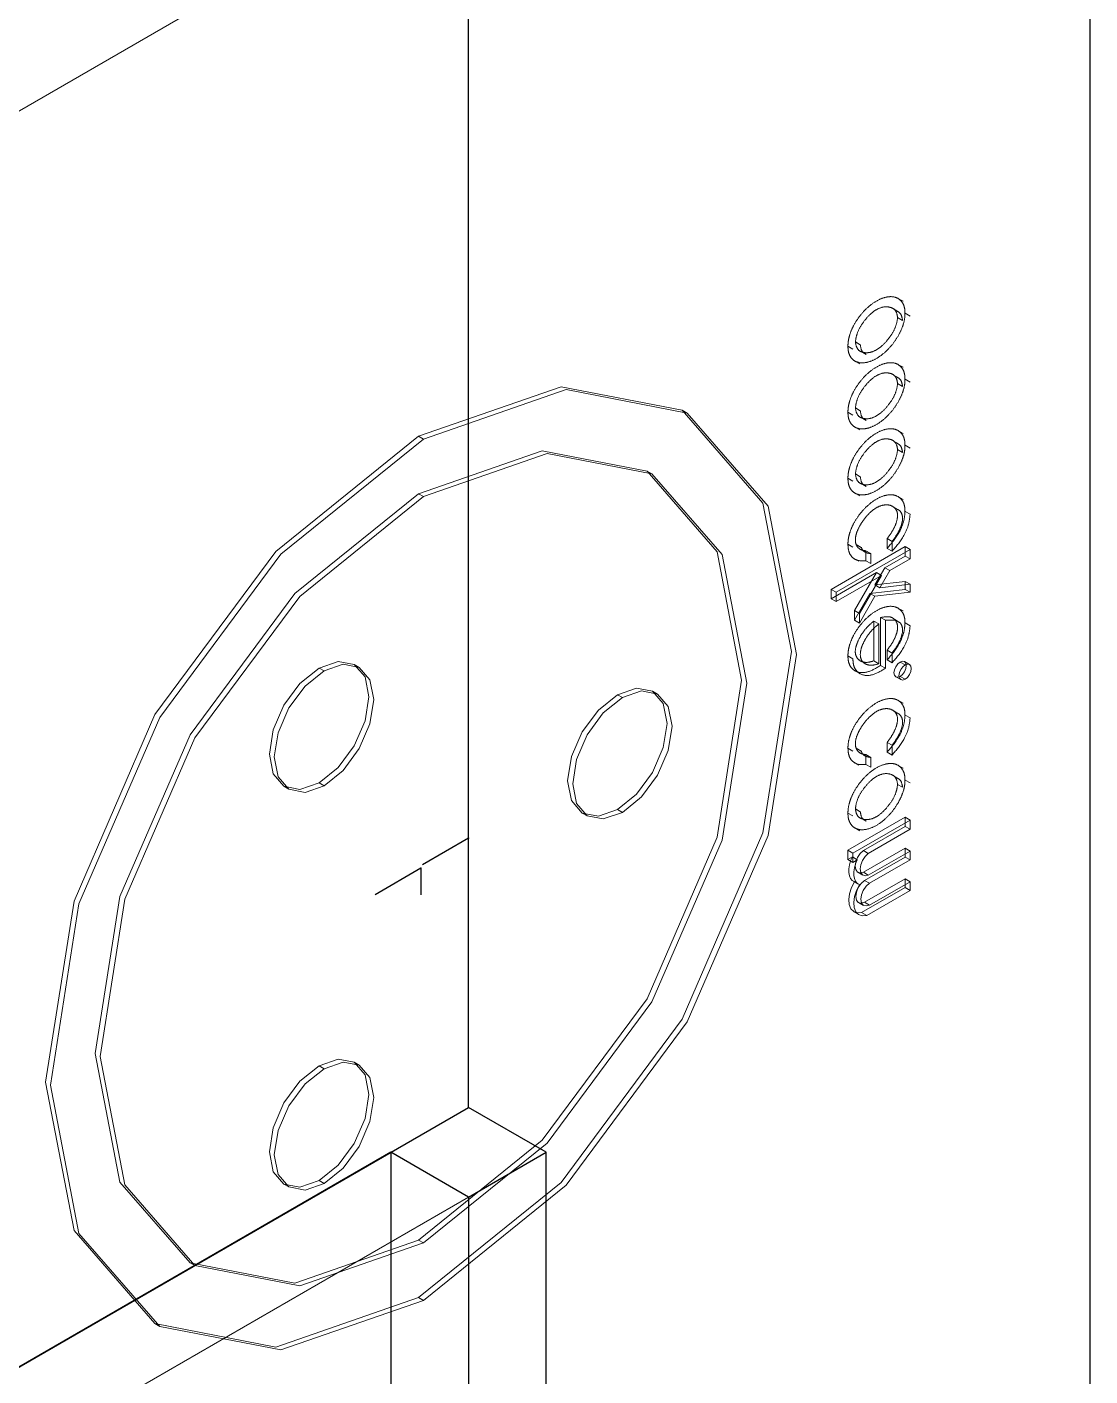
# Model space of a CAD drawing. Header units: millimetres. Extents: x 0 to 841, y 0 to 2287.
# Drawn here: x 621.344 to 622.311, y 240.824 to 242.052 of the extents above; entities that cross this region are included whole.
import ezdxf

# ---------------------------------------------------------------- set-up
doc = ezdxf.new("R2010")
doc.units = ezdxf.units.MM
doc.header["$PDSIZE"] = -1
doc.linetypes.add('HIDDEN', pattern=[1.905, 1.27, -0.635])

msp = doc.modelspace()

# ---------------------------------------------------------------- linework, layer by layer
at = {"color": 7, "linetype": 'Continuous', "lineweight": 25}
for p, q in [((621.7455, 241.0681), (621.7455, 242.8645)), ((622.3112, 240.7416), (622.3112, 242.5379)), ((620.6141, 240.415), (621.7455, 241.0681)), ((621.8162, 241.0273), (621.7455, 241.0681)), ((621.6748, 241.0273), (620.6849, 240.4558)), ((621.6748, 241.0273), (621.6748, 240.7007)), ((621.7455, 240.9865), (621.6748, 241.0273)), ((621.7455, 240.9865), (621.8162, 241.0273)), ((621.8162, 240.7007), (621.8162, 241.0273)), ((621.7455, 240.9865), (621.7455, 240.7415))]:
    msp.add_line(p, q, dxfattribs=at)
at = {"color": 7, "linetype": 'HIDDEN', "lineweight": 18}
for p, q in [((621.1798, 241.8848), (622.3112, 242.5379)), ((622.141, 241.8019), (622.1364, 241.8045)), ((622.1354, 241.7932), (622.1309, 241.7958)), ((622.136, 241.7871), (622.1406, 241.7845)), ((622.1428, 241.791), (622.1474, 241.7884)), ((622.0908, 241.761), (622.0953, 241.7583)), ((622.0976, 241.7649), (622.1021, 241.7623)), ((622.1028, 241.7561), (622.1073, 241.7535)), ((622.0972, 241.7475), (622.1017, 241.7449)), ((622.141, 241.7418), (622.1364, 241.7444)), ((622.1354, 241.7331), (622.1309, 241.7357)), ((622.1428, 241.7309), (622.1474, 241.7283)), ((622.136, 241.727), (622.1406, 241.7244)), ((621.9445, 241.7002), (621.94, 241.7028)), ((622.0908, 241.7009), (622.0953, 241.6982)), ((622.0976, 241.7048), (622.1021, 241.7022)), ((622.1028, 241.696), (622.1073, 241.6934)), ((622.0972, 241.6874), (622.1017, 241.6848)), ((622.141, 241.6817), (622.1364, 241.6843)), ((621.7, 241.679), (621.7045, 241.6764)), ((622.1354, 241.673), (622.1309, 241.6756)), ((622.1428, 241.6708), (622.1474, 241.6682)), ((622.136, 241.6669), (622.1406, 241.6643)), ((621.9125, 241.6447), (621.908, 241.6473)), ((622.0976, 241.6447), (622.1021, 241.6421)), ((622.0908, 241.6408), (622.0953, 241.6381)), ((622.1028, 241.6359), (622.1073, 241.6333)), ((621.7, 241.6267), (621.7045, 241.6241)), ((622.0972, 241.6273), (622.1017, 241.6247)), ((622.141, 241.6216), (622.1364, 241.6242)), ((622.1355, 241.6129), (622.131, 241.6155)), ((622.1428, 241.6107), (622.1474, 241.6081)), ((622.1265, 241.5859), (622.1265, 241.577)), ((622.1265, 241.5859), (622.131, 241.5833)), ((622.131, 241.5833), (622.131, 241.5744)), ((622.1428, 241.5786), (622.0755, 241.5397)), ((622.1474, 241.576), (622.08, 241.5371)), ((622.0908, 241.5807), (622.0953, 241.578)), ((622.0983, 241.5805), (622.1029, 241.5778)), ((622.1072, 241.5748), (622.1072, 241.5658)), ((622.1072, 241.5748), (622.1117, 241.5722)), ((622.1117, 241.5722), (622.1117, 241.5632)), ((622.1265, 241.577), (622.131, 241.5744)), ((622.1428, 241.57), (622.1428, 241.5786)), ((622.1428, 241.5786), (622.1474, 241.576)), ((622.1474, 241.5674), (622.1474, 241.576)), ((622.0963, 241.5678), (622.1008, 241.5652)), ((622.1072, 241.5658), (622.1117, 241.5632)), ((622.1244, 241.5593), (622.1154, 241.5437)), ((622.1244, 241.5593), (622.1428, 241.57)), ((622.1244, 241.5593), (622.1289, 241.5567)), ((622.1289, 241.5567), (622.1474, 241.5674)), ((622.1428, 241.57), (622.1474, 241.5674)), ((622.0755, 241.5311), (622.1168, 241.555)), ((622.08, 241.5285), (622.1213, 241.5524)), ((622.1168, 241.555), (622.0968, 241.5204)), ((622.1213, 241.5524), (622.1014, 241.5178)), ((622.1428, 241.5469), (622.1154, 241.5437)), ((622.1168, 241.555), (622.1213, 241.5524)), ((622.1289, 241.5567), (622.1199, 241.5411)), ((622.1428, 241.5397), (622.1428, 241.5469)), ((622.1428, 241.5469), (622.1474, 241.5443)), ((622.0755, 241.5397), (622.0755, 241.5311)), ((622.0755, 241.5397), (622.08, 241.5371)), ((622.08, 241.5371), (622.08, 241.5285)), ((622.1109, 241.536), (622.0968, 241.5117)), ((622.1109, 241.536), (622.1428, 241.5397)), ((622.1109, 241.536), (622.1154, 241.5334)), ((622.1154, 241.5437), (622.1199, 241.5411)), ((622.1154, 241.5334), (622.1474, 241.5371)), ((622.1474, 241.5443), (622.1199, 241.5411)), ((622.1428, 241.5397), (622.1474, 241.5371)), ((622.1474, 241.5371), (622.1474, 241.5443)), ((622.0755, 241.5311), (622.08, 241.5285)), ((622.1154, 241.5334), (622.1014, 241.509)), ((622.141, 241.52), (622.1364, 241.5226)), ((622.0968, 241.5204), (622.0968, 241.5117)), ((622.0968, 241.5204), (622.1014, 241.5178)), ((622.0968, 241.5117), (622.1014, 241.509)), ((622.1014, 241.5178), (622.1014, 241.509)), ((622.1144, 241.5108), (622.1144, 241.4746)), ((622.1144, 241.5108), (622.119, 241.5082)), ((622.1205, 241.5141), (622.1205, 241.4704)), ((622.1205, 241.5141), (622.125, 241.5115)), ((622.125, 241.5115), (622.1334, 241.5116)), ((622.125, 241.5115), (622.125, 241.4678)), ((622.1379, 241.5096), (622.1334, 241.5122)), ((622.1428, 241.5091), (622.1474, 241.5065)), ((622.119, 241.5082), (622.119, 241.472)), ((622.0908, 241.4791), (622.0953, 241.4765)), ((622.0998, 241.4765), (622.1011, 241.4757)), ((622.1041, 241.474), (622.1044, 241.4738)), ((622.1144, 241.4746), (622.119, 241.472)), ((622.1265, 241.4844), (622.1265, 241.4754)), ((622.1265, 241.4844), (622.131, 241.4817)), ((622.1265, 241.4754), (622.131, 241.4728)), ((622.131, 241.4817), (622.131, 241.4728)), ((622.1384, 241.4735), (622.1429, 241.4709)), ((622.1469, 241.4713), (622.1424, 241.4739)), ((621.6095, 241.4681), (621.614, 241.4655)), ((621.646, 241.4687), (621.6415, 241.4713)), ((622.0972, 241.4656), (622.1017, 241.463)), ((622.1205, 241.4704), (622.125, 241.4678)), ((622.1344, 241.4601), (622.1389, 241.4575)), ((622.1384, 241.4605), (622.1429, 241.4579)), ((621.881, 241.4438), (621.8855, 241.4412)), ((621.9175, 241.4444), (621.913, 241.447)), ((622.141, 241.4361), (622.1364, 241.4387)), ((622.1355, 241.4274), (622.131, 241.43)), ((622.1428, 241.4252), (622.1474, 241.4226)), ((622.1265, 241.4004), (622.1265, 241.3915)), ((622.1265, 241.4004), (622.131, 241.3978)), ((622.0908, 241.3952), (622.0953, 241.3925)), ((622.0983, 241.395), (622.1029, 241.3923)), ((622.1072, 241.3893), (622.1072, 241.3803)), ((622.1072, 241.3893), (622.1117, 241.3867)), ((622.1117, 241.3867), (622.1117, 241.3777)), ((622.1265, 241.3915), (622.131, 241.3889)), ((622.131, 241.3978), (622.131, 241.3889)), ((622.0963, 241.3823), (622.1008, 241.3797)), ((622.1072, 241.3803), (622.1117, 241.3777)), ((622.141, 241.3769), (622.1364, 241.3795)), ((621.6095, 241.3636), (621.614, 241.361)), ((622.1354, 241.3683), (622.1309, 241.3709)), ((622.136, 241.3622), (622.1406, 241.3595)), ((622.1428, 241.3661), (622.1474, 241.3635)), ((621.5775, 241.3604), (621.582, 241.3578)), ((621.881, 241.3393), (621.8855, 241.3367)), ((622.0976, 241.3399), (622.1021, 241.3373)), ((621.849, 241.3361), (621.8535, 241.3335)), ((622.0908, 241.336), (622.0953, 241.3334)), ((622.0908, 241.3023), (622.1428, 241.3324)), ((622.0953, 241.2997), (622.1474, 241.3297)), ((622.1028, 241.3312), (622.1073, 241.3286)), ((622.1428, 241.3324), (622.1428, 241.3239)), ((622.1428, 241.3324), (622.1474, 241.3297)), ((622.1474, 241.3297), (622.1474, 241.3213)), ((622.0972, 241.3226), (622.1017, 241.3199)), ((622.1428, 241.3239), (622.1049, 241.3019)), ((622.1474, 241.3213), (622.1094, 241.2993)), ((622.1428, 241.3239), (622.1474, 241.3213)), ((622.0908, 241.3023), (622.0908, 241.2938)), ((622.0908, 241.3023), (622.0953, 241.2997)), ((622.1428, 241.3041), (622.1049, 241.2822)), ((622.1049, 241.3019), (622.1094, 241.2993)), ((622.1474, 241.3015), (622.1094, 241.2796)), ((622.1428, 241.3041), (622.1428, 241.296)), ((622.1428, 241.3041), (622.1474, 241.3015)), ((622.1474, 241.3015), (622.1474, 241.2934)), ((622.0908, 241.2938), (622.0949, 241.2962)), ((622.0908, 241.2938), (622.0953, 241.2912)), ((622.0949, 241.2962), (622.0994, 241.2936)), ((622.0953, 241.2997), (622.0953, 241.2912)), ((622.0953, 241.2912), (622.0994, 241.2936)), ((622.1428, 241.296), (622.106, 241.2748)), ((622.1474, 241.2934), (622.1106, 241.2722)), ((622.1428, 241.296), (622.1474, 241.2934)), ((622.0999, 241.2822), (622.1044, 241.2796)), ((622.1049, 241.2822), (622.1094, 241.2796)), ((622.1428, 241.2762), (622.106, 241.2549)), ((622.1428, 241.2683), (622.1428, 241.2762)), ((622.1428, 241.2762), (622.1474, 241.2736)), ((622.0958, 241.274), (622.1004, 241.2714)), ((622.0968, 241.2735), (622.1014, 241.2709)), ((622.1428, 241.2683), (622.1033, 241.2455)), ((622.106, 241.2748), (622.1106, 241.2722)), ((622.1474, 241.2657), (622.1079, 241.2429)), ((622.1474, 241.2736), (622.1106, 241.2523)), ((622.1428, 241.2683), (622.1474, 241.2657)), ((622.1474, 241.2657), (622.1474, 241.2736)), ((622.1005, 241.2546), (622.105, 241.252)), ((622.106, 241.2549), (622.1106, 241.2523)), ((622.0963, 241.2462), (622.1008, 241.2436)), ((622.1033, 241.2455), (622.1079, 241.2429)), ((621.6095, 241.106), (621.614, 241.1034)), ((621.646, 241.1066), (621.6415, 241.1092)), ((621.5775, 240.9984), (621.582, 240.9957)), ((621.6095, 241.0015), (621.614, 240.9989)), ((620.6849, 240.3742), (621.7455, 240.9865)), ((621.7455, 240.9865), (620.7556, 240.415)), ((621.7, 240.9474), (621.7045, 240.9448)), ((621.492, 240.9268), (621.4965, 240.9242)), ((621.7, 240.8951), (621.7045, 240.8925)), ((621.46, 240.8714), (621.4645, 240.8687))]:
    msp.add_line(p, q, dxfattribs=at)
at = {"color": 7, "linetype": 'Continuous'}
for p, q in [((621.7455, 241.3132), (621.7455, 241.3374)), ((621.7455, 241.3132), (621.7455, 241.3374)), ((621.7455, 241.3132), (621.7036, 241.289)), ((621.7455, 241.3132), (621.7036, 241.289)), ((621.7022, 241.2858), (621.6604, 241.2616)), ((621.7022, 241.2858), (621.7022, 241.2616))]:
    msp.add_line(p, q, dxfattribs=at)
at = {"color": 7, "linetype": 'HIDDEN', "lineweight": 18, "flags": 128}
for points in [[(621.7, 241.679), (621.8299, 241.7241), (621.94, 241.7028), (622.0135, 241.6181), (622.0394, 241.483), (622.0135, 241.3181), (621.94, 241.1485), (621.8299, 240.9999), (621.7, 240.8951)], [(621.7045, 241.6764), (621.8344, 241.7215), (621.9445, 241.7001), (622.0181, 241.6155), (622.0439, 241.4804), (622.0181, 241.3155), (621.9445, 241.1459), (621.8344, 240.9973), (621.7045, 240.8925)], [(621.7, 240.8951), (621.5701, 240.85), (621.46, 240.8714), (621.3864, 240.956), (621.3606, 241.0911), (621.3864, 241.256), (621.46, 241.4257), (621.5701, 241.5742), (621.7, 241.679)], [(621.7045, 240.8925), (621.5746, 240.8474), (621.4645, 240.8688), (621.3909, 240.9534), (621.3651, 241.0885), (621.3909, 241.2534), (621.4645, 241.423), (621.5746, 241.5716), (621.7045, 241.6764)], [(621.7, 241.6267), (621.8125, 241.6659), (621.908, 241.6473), (621.9717, 241.5739), (621.9941, 241.4569), (621.9717, 241.314), (621.908, 241.1669), (621.8125, 241.0382), (621.7, 240.9474)], [(621.7045, 241.6241), (621.8171, 241.6633), (621.9125, 241.6447), (621.9763, 241.5713), (621.9987, 241.4543), (621.9763, 241.3113), (621.9125, 241.1643), (621.8171, 241.0356), (621.7045, 240.9448)], [(621.7, 240.9474), (621.5874, 240.9083), (621.492, 240.9268), (621.4282, 241.0002), (621.4058, 241.1172), (621.4282, 241.2602), (621.492, 241.4072), (621.5874, 241.5359), (621.7, 241.6267)], [(621.7045, 240.9448), (621.5919, 240.9056), (621.4965, 240.9242), (621.4327, 240.9976), (621.4103, 241.1146), (621.4327, 241.2576), (621.4965, 241.4046), (621.5919, 241.5333), (621.7045, 241.6241)], [(621.6095, 241.4681), (621.6268, 241.4741), (621.6415, 241.4713), (621.6513, 241.46), (621.6547, 241.442), (621.6513, 241.42), (621.6415, 241.3974), (621.6268, 241.3776), (621.6095, 241.3636)], [(622.1384, 241.4605), (622.1362, 241.4597), (622.1344, 241.4601), (622.1331, 241.4615), (622.1327, 241.4637), (622.1331, 241.4665), (622.1344, 241.4693), (622.1362, 241.4718), (622.1384, 241.4735)], [(622.1384, 241.4735), (622.1405, 241.4743), (622.1424, 241.4739), (622.1436, 241.4725), (622.144, 241.4703), (622.1436, 241.4675), (622.1424, 241.4647), (622.1405, 241.4622), (622.1384, 241.4605)], [(621.6095, 241.3636), (621.5921, 241.3576), (621.5775, 241.3604), (621.5677, 241.3717), (621.5642, 241.3897), (621.5677, 241.4117), (621.5775, 241.4343), (621.5921, 241.4541), (621.6095, 241.4681)], [(621.614, 241.361), (621.5967, 241.3549), (621.582, 241.3578), (621.5722, 241.3691), (621.5687, 241.3871), (621.5722, 241.4091), (621.582, 241.4317), (621.5967, 241.4515), (621.614, 241.4655)], [(621.614, 241.4655), (621.6313, 241.4715), (621.646, 241.4687), (621.6558, 241.4574), (621.6592, 241.4394), (621.6558, 241.4174), (621.646, 241.3947), (621.6313, 241.3749), (621.614, 241.361)], [(622.1429, 241.4579), (622.1407, 241.4571), (622.1389, 241.4575), (622.1377, 241.4589), (622.1372, 241.4611), (622.1377, 241.4639), (622.1389, 241.4667), (622.1407, 241.4692), (622.1429, 241.4709)], [(622.1429, 241.4709), (622.145, 241.4717), (622.1469, 241.4713), (622.1481, 241.4699), (622.1485, 241.4677), (622.1481, 241.4649), (622.1469, 241.4621), (622.145, 241.4596), (622.1429, 241.4579)], [(621.881, 241.4438), (621.8983, 241.4498), (621.913, 241.447), (621.9228, 241.4357), (621.9262, 241.4177), (621.9228, 241.3957), (621.913, 241.3731), (621.8983, 241.3533), (621.881, 241.3393)], [(621.881, 241.3393), (621.8637, 241.3333), (621.849, 241.3361), (621.8392, 241.3474), (621.8357, 241.3654), (621.8392, 241.3874), (621.849, 241.41), (621.8637, 241.4298), (621.881, 241.4438)], [(621.8855, 241.3367), (621.8682, 241.3307), (621.8535, 241.3335), (621.8437, 241.3448), (621.8403, 241.3628), (621.8437, 241.3848), (621.8535, 241.4074), (621.8682, 241.4272), (621.8855, 241.4412)], [(621.8855, 241.4412), (621.9028, 241.4472), (621.9175, 241.4444), (621.9273, 241.4331), (621.9308, 241.4151), (621.9273, 241.3931), (621.9175, 241.3705), (621.9028, 241.3507), (621.8855, 241.3367)], [(622.1049, 241.3019), (622.1019, 241.2992), (622.0995, 241.2956), (622.0979, 241.2916), (622.0974, 241.2878), (622.0979, 241.2846), (622.0995, 241.2824), (622.1019, 241.2816), (622.1049, 241.2822)], [(622.0949, 241.2962), (622.0933, 241.2925), (622.0922, 241.2888), (622.0916, 241.2853), (622.0916, 241.2819), (622.0922, 241.279), (622.0932, 241.2766), (622.0948, 241.2747), (622.0968, 241.2735)], [(622.0994, 241.2936), (622.0978, 241.2899), (622.0967, 241.2862), (622.0961, 241.2827), (622.0961, 241.2793), (622.0967, 241.2764), (622.0978, 241.274), (622.0993, 241.2721), (622.1014, 241.2709)], [(622.1094, 241.2993), (622.1065, 241.2965), (622.104, 241.2929), (622.1025, 241.289), (622.1019, 241.2852), (622.1025, 241.282), (622.104, 241.2798), (622.1065, 241.279), (622.1094, 241.2796)], [(622.0968, 241.2735), (622.0941, 241.2682), (622.0923, 241.2626), (622.0916, 241.2573), (622.092, 241.2527), (622.0935, 241.2489), (622.0961, 241.2464), (622.0994, 241.2452), (622.1033, 241.2455)], [(622.1014, 241.2709), (622.0986, 241.2655), (622.0968, 241.26), (622.0961, 241.2547), (622.0965, 241.25), (622.0981, 241.2463), (622.1006, 241.2438), (622.1039, 241.2426), (622.1079, 241.2429)], [(622.106, 241.2748), (622.1029, 241.2721), (622.1003, 241.2684), (622.0986, 241.2642), (622.098, 241.2602), (622.0986, 241.2569), (622.1003, 241.2548), (622.1029, 241.2541), (622.106, 241.2549)], [(622.1106, 241.2722), (622.1074, 241.2694), (622.1048, 241.2657), (622.1031, 241.2616), (622.1025, 241.2576), (622.1031, 241.2543), (622.1048, 241.2521), (622.1074, 241.2515), (622.1106, 241.2523)], [(621.6095, 241.0015), (621.5921, 240.9955), (621.5775, 240.9984), (621.5677, 241.0096), (621.5642, 241.0277), (621.5677, 241.0496), (621.5775, 241.0723), (621.5921, 241.0921), (621.6095, 241.106)], [(621.6095, 241.106), (621.6268, 241.1121), (621.6415, 241.1092), (621.6513, 241.0979), (621.6547, 241.0799), (621.6513, 241.0579), (621.6415, 241.0353), (621.6268, 241.0155), (621.6095, 241.0015)], [(621.614, 241.1034), (621.6313, 241.1094), (621.646, 241.1066), (621.6558, 241.0953), (621.6592, 241.0773), (621.6558, 241.0553), (621.646, 241.0327), (621.6313, 241.0129), (621.614, 240.9989)], [(621.614, 240.9989), (621.5967, 240.9929), (621.582, 240.9957), (621.5722, 241.007), (621.5687, 241.025), (621.5722, 241.047), (621.582, 241.0696), (621.5967, 241.0895), (621.614, 241.1034)]]:
    msp.add_lwpolyline(points, dxfattribs=at)
at = {"color": 7, "linetype": 'HIDDEN', "lineweight": 18}
for points, knots in [([(622.0908, 241.761), (622.0909, 241.7626), (622.0911, 241.7662), (622.0927, 241.7726), (622.096, 241.7802), (622.1013, 241.7885), (622.1085, 241.7964), (622.1168, 241.8026), (622.1252, 241.806), (622.1323, 241.8064), (622.1376, 241.8042), (622.1409, 241.8004), (622.1426, 241.7959), (622.1427, 241.7925), (622.1428, 241.791)], [0, 0, 0, 0, 0.053784, 0.117806, 0.194259, 0.284674, 0.388205, 0.5, 0.611795, 0.715326, 0.805741, 0.882194, 0.946216, 1, 1, 1, 1]), ([(622.0976, 241.7649), (622.098, 241.7674), (622.0988, 241.7728), (622.1035, 241.7813), (622.1096, 241.789), (622.1168, 241.7948), (622.124, 241.7973), (622.1301, 241.7966), (622.1349, 241.7936), (622.1357, 241.7892), (622.136, 241.7871)], [0, 0, 0, 0, 0.1117359, 0.23533, 0.3670868, 0.5, 0.6329132, 0.76467, 0.8882641, 1, 1, 1, 1]), ([(622.1353, 241.793), (622.1367, 241.7923), (622.1395, 241.7908), (622.1402, 241.7866), (622.1406, 241.7845)], [0, 0, 0, 0, 0.480408, 1, 1, 1, 1]), ([(622.1428, 241.791), (622.1427, 241.7894), (622.1426, 241.7858), (622.1409, 241.7794), (622.1376, 241.7718), (622.1323, 241.7635), (622.1252, 241.7556), (622.1168, 241.7494), (622.1085, 241.7459), (622.1013, 241.7456), (622.096, 241.7478), (622.0927, 241.7516), (622.0911, 241.7561), (622.0909, 241.7594), (622.0908, 241.761)], [0, 0, 0, 0, 0.0537844, 0.1178061, 0.1942591, 0.2846742, 0.3882046, 0.5, 0.6117954, 0.7153258, 0.8057409, 0.8821939, 0.9462156, 1, 1, 1, 1]), ([(622.136, 241.7871), (622.1357, 241.7845), (622.1349, 241.7792), (622.1301, 241.7706), (622.124, 241.763), (622.1168, 241.7571), (622.1096, 241.7547), (622.1035, 241.7553), (622.0988, 241.7583), (622.098, 241.7628), (622.0976, 241.7649)], [0, 0, 0, 0, 0.111736, 0.23533, 0.367087, 0.5, 0.632913, 0.76467, 0.888264, 1, 1, 1, 1]), ([(622.1074, 241.7537), (622.106, 241.7544), (622.1031, 241.7559), (622.1025, 241.7601), (622.1021, 241.7623)], [0, 0, 0, 0, 0.480408, 1, 1, 1, 1]), ([(622.0908, 241.7009), (622.0909, 241.7025), (622.0911, 241.7061), (622.0927, 241.7125), (622.096, 241.7201), (622.1013, 241.7284), (622.1085, 241.7363), (622.1168, 241.7425), (622.1252, 241.7459), (622.1323, 241.7463), (622.1376, 241.7441), (622.1409, 241.7403), (622.1426, 241.7358), (622.1427, 241.7324), (622.1428, 241.7309)], [0, 0, 0, 0, 0.053784, 0.117806, 0.194259, 0.284674, 0.388205, 0.5, 0.611795, 0.715326, 0.805741, 0.882194, 0.946216, 1, 1, 1, 1]), ([(622.1428, 241.7309), (622.1427, 241.7293), (622.1426, 241.7257), (622.1409, 241.7193), (622.1376, 241.7117), (622.1323, 241.7034), (622.1252, 241.6955), (622.1168, 241.6893), (622.1085, 241.6858), (622.1013, 241.6855), (622.096, 241.6877), (622.0927, 241.6915), (622.0911, 241.696), (622.0909, 241.6993), (622.0908, 241.7009)], [0, 0, 0, 0, 0.053784, 0.117806, 0.194259, 0.284674, 0.388205, 0.5, 0.611795, 0.715326, 0.805741, 0.882194, 0.946216, 1, 1, 1, 1]), ([(622.0976, 241.7048), (622.098, 241.7073), (622.0988, 241.7127), (622.1035, 241.7212), (622.1096, 241.7289), (622.1168, 241.7347), (622.124, 241.7372), (622.1301, 241.7365), (622.1349, 241.7335), (622.1357, 241.7291), (622.136, 241.727)], [0, 0, 0, 0, 0.111736, 0.23533, 0.367087, 0.5, 0.632913, 0.76467, 0.888264, 1, 1, 1, 1]), ([(622.1353, 241.7329), (622.1367, 241.7322), (622.1395, 241.7307), (622.1402, 241.7265), (622.1406, 241.7244)], [0, 0, 0, 0, 0.480408, 1, 1, 1, 1]), ([(622.136, 241.727), (622.1357, 241.7244), (622.1349, 241.7191), (622.1301, 241.7105), (622.124, 241.7029), (622.1168, 241.697), (622.1096, 241.6946), (622.1035, 241.6952), (622.0988, 241.6982), (622.098, 241.7027), (622.0976, 241.7048)], [0, 0, 0, 0, 0.111736, 0.23533, 0.367087, 0.5, 0.632913, 0.76467, 0.888264, 1, 1, 1, 1]), ([(622.1074, 241.6936), (622.106, 241.6943), (622.1031, 241.6959), (622.1025, 241.7), (622.1021, 241.7022)], [0, 0, 0, 0, 0.480408, 1, 1, 1, 1]), ([(622.0908, 241.6408), (622.0909, 241.6424), (622.0911, 241.646), (622.0927, 241.6524), (622.096, 241.66), (622.1013, 241.6683), (622.1085, 241.6762), (622.1168, 241.6824), (622.1252, 241.6858), (622.1323, 241.6862), (622.1376, 241.684), (622.1409, 241.6802), (622.1426, 241.6757), (622.1427, 241.6723), (622.1428, 241.6708)], [0, 0, 0, 0, 0.053784, 0.117806, 0.194259, 0.284674, 0.388205, 0.5, 0.611795, 0.715326, 0.805741, 0.882194, 0.946216, 1, 1, 1, 1]), ([(622.1428, 241.6708), (622.1427, 241.6692), (622.1426, 241.6656), (622.1409, 241.6592), (622.1376, 241.6516), (622.1323, 241.6433), (622.1252, 241.6354), (622.1168, 241.6292), (622.1085, 241.6257), (622.1013, 241.6254), (622.096, 241.6276), (622.0927, 241.6314), (622.0911, 241.6359), (622.0909, 241.6392), (622.0908, 241.6408)], [0, 0, 0, 0, 0.053784, 0.117806, 0.194259, 0.284674, 0.388205, 0.5, 0.611795, 0.715326, 0.805741, 0.882194, 0.946216, 1, 1, 1, 1]), ([(622.0976, 241.6447), (622.098, 241.6472), (622.0988, 241.6526), (622.1035, 241.6611), (622.1096, 241.6688), (622.1168, 241.6746), (622.124, 241.6771), (622.1301, 241.6764), (622.1349, 241.6734), (622.1357, 241.669), (622.136, 241.6669)], [0, 0, 0, 0, 0.111736, 0.23533, 0.367087, 0.5, 0.632913, 0.76467, 0.888264, 1, 1, 1, 1]), ([(622.1353, 241.6728), (622.1367, 241.6721), (622.1395, 241.6706), (622.1402, 241.6664), (622.1406, 241.6643)], [0, 0, 0, 0, 0.480408, 1, 1, 1, 1]), ([(622.136, 241.6669), (622.1357, 241.6643), (622.1349, 241.659), (622.1301, 241.6504), (622.124, 241.6428), (622.1168, 241.6369), (622.1096, 241.6345), (622.1035, 241.6351), (622.0988, 241.6381), (622.098, 241.6426), (622.0976, 241.6447)], [0, 0, 0, 0, 0.111736, 0.23533, 0.367087, 0.5, 0.632913, 0.76467, 0.888264, 1, 1, 1, 1]), ([(622.1074, 241.6335), (622.106, 241.6342), (622.1031, 241.6358), (622.1025, 241.6399), (622.1021, 241.6421)], [0, 0, 0, 0, 0.480408, 1, 1, 1, 1]), ([(622.0908, 241.5807), (622.0909, 241.5823), (622.0911, 241.5859), (622.0927, 241.5923), (622.096, 241.5999), (622.1013, 241.6082), (622.1085, 241.6161), (622.1168, 241.6223), (622.1252, 241.6257), (622.1323, 241.6261), (622.1376, 241.6239), (622.1409, 241.6201), (622.1426, 241.6156), (622.1427, 241.6122), (622.1428, 241.6107)], [0, 0, 0, 0, 0.0537844, 0.1178061, 0.1942591, 0.2846742, 0.3882046, 0.5, 0.6117954, 0.7153258, 0.8057409, 0.8821939, 0.9462156, 1, 1, 1, 1]), ([(622.1072, 241.5748), (622.1055, 241.575), (622.1023, 241.5755), (622.0989, 241.5786), (622.0972, 241.5834), (622.0981, 241.59), (622.1011, 241.5969), (622.1055, 241.6037), (622.1109, 241.6098), (622.1168, 241.6144), (622.1228, 241.6166), (622.1281, 241.6168), (622.1325, 241.615), (622.1355, 241.6115), (622.1364, 241.6061), (622.1347, 241.5993), (622.1313, 241.5923), (622.1281, 241.5881), (622.1265, 241.5859)], [0, 0, 0, 0, 0.06591, 0.127752, 0.184575, 0.240344, 0.300579, 0.365486, 0.4327, 0.5, 0.5673, 0.634514, 0.699421, 0.759656, 0.815425, 0.872248, 0.93409, 1, 1, 1, 1]), ([(622.1428, 241.6107), (622.1426, 241.6077), (622.142, 241.6014), (622.1367, 241.5888), (622.1304, 241.5815), (622.1265, 241.577)], [0, 0, 0, 0, 0.262326, 0.545229, 1, 1, 1, 1]), ([(622.1354, 241.6126), (622.1359, 241.6125), (622.1378, 241.6118), (622.14, 241.6088), (622.141, 241.6035), (622.1392, 241.5967), (622.1358, 241.5897), (622.1326, 241.5855), (622.131, 241.5833)], [0, 0, 0, 0, 0.070993, 0.257163, 0.429529, 0.605153, 0.796291, 1, 1, 1, 1]), ([(622.1474, 241.6081), (622.1471, 241.6051), (622.1465, 241.5988), (622.1412, 241.5862), (622.1349, 241.5789), (622.131, 241.5744)], [0, 0, 0, 0, 0.262326, 0.545229, 1, 1, 1, 1]), ([(622.1072, 241.5658), (622.1046, 241.5657), (622.0996, 241.5653), (622.0943, 241.5688), (622.0913, 241.5741), (622.091, 241.5785), (622.0908, 241.5807)], [0, 0, 0, 0, 0.289345, 0.578702, 0.796119, 1, 1, 1, 1]), ([(622.1117, 241.5722), (622.1101, 241.5724), (622.1069, 241.573), (622.1039, 241.5752), (622.1032, 241.5775), (622.1031, 241.5781)], [0, 0, 0, 0, 0.446725, 0.865882, 1, 1, 1, 1]), ([(622.0908, 241.4791), (622.0909, 241.4807), (622.0911, 241.4843), (622.0927, 241.4907), (622.096, 241.4983), (622.1013, 241.5066), (622.1085, 241.5145), (622.1168, 241.5207), (622.1252, 241.5242), (622.1323, 241.5245), (622.1376, 241.5223), (622.1409, 241.5185), (622.1426, 241.514), (622.1427, 241.5107), (622.1428, 241.5091)], [0, 0, 0, 0, 0.053784, 0.117806, 0.194259, 0.284674, 0.388205, 0.5, 0.611795, 0.715326, 0.805741, 0.882194, 0.946216, 1, 1, 1, 1]), ([(622.1144, 241.4746), (622.1123, 241.474), (622.108, 241.4727), (622.1026, 241.4739), (622.0987, 241.4771), (622.097, 241.4827), (622.0987, 241.4903), (622.1026, 241.498), (622.108, 241.5054), (622.1123, 241.509), (622.1144, 241.5108)], [0, 0, 0, 0, 0.133809, 0.265222, 0.38803, 0.5, 0.61197, 0.734778, 0.866191, 1, 1, 1, 1]), ([(622.1205, 241.5141), (622.124, 241.5147), (622.1291, 241.5155), (622.1338, 241.5122), (622.136, 241.5084), (622.1362, 241.5029), (622.1343, 241.4967), (622.131, 241.4902), (622.128, 241.4863), (622.1265, 241.4844)], [0, 0, 0, 0, 0.267845, 0.395145, 0.51294, 0.624534, 0.740912, 0.866836, 1, 1, 1, 1]), ([(622.1428, 241.5091), (622.1426, 241.5061), (622.142, 241.4999), (622.1367, 241.4872), (622.1304, 241.4799), (622.1265, 241.4754)], [0, 0, 0, 0, 0.2623262, 0.5452295, 1, 1, 1, 1]), ([(622.1369, 241.5101), (622.1374, 241.5099), (622.1389, 241.5089), (622.1405, 241.5057), (622.1407, 241.5004), (622.1388, 241.494), (622.1355, 241.4876), (622.1325, 241.4837), (622.131, 241.4817)], [0, 0, 0, 0, 0.072592, 0.253203, 0.424308, 0.602747, 0.795823, 1, 1, 1, 1]), ([(622.119, 241.472), (622.1168, 241.4714), (622.1125, 241.47), (622.1071, 241.4713), (622.1032, 241.4744), (622.1016, 241.4801), (622.1032, 241.4877), (622.1071, 241.4954), (622.1125, 241.5028), (622.1168, 241.5064), (622.119, 241.5082)], [0, 0, 0, 0, 0.133809, 0.265222, 0.38803, 0.5, 0.61197, 0.734778, 0.866191, 1, 1, 1, 1]), ([(622.1474, 241.5065), (622.1471, 241.5035), (622.1465, 241.4972), (622.1412, 241.4846), (622.1349, 241.4773), (622.131, 241.4728)], [0, 0, 0, 0, 0.2623262, 0.5452295, 1, 1, 1, 1]), ([(622.1205, 241.4704), (622.1165, 241.468), (622.1083, 241.4632), (622.0989, 241.4639), (622.0936, 241.4683), (622.0912, 241.4731), (622.0909, 241.4771), (622.0908, 241.4791)], [0, 0, 0, 0, 0.284269, 0.585299, 0.73536, 0.873926, 1, 1, 1, 1]), ([(622.125, 241.4678), (622.121, 241.4654), (622.1128, 241.4606), (622.1034, 241.4613), (622.0982, 241.4656), (622.0957, 241.4704), (622.0955, 241.4745), (622.0953, 241.4765)], [0, 0, 0, 0, 0.284269, 0.585299, 0.73536, 0.873926, 1, 1, 1, 1]), ([(622.0908, 241.3952), (622.0909, 241.3968), (622.0911, 241.4004), (622.0927, 241.4068), (622.096, 241.4144), (622.1013, 241.4227), (622.1085, 241.4306), (622.1168, 241.4368), (622.1252, 241.4402), (622.1323, 241.4406), (622.1376, 241.4384), (622.1409, 241.4346), (622.1426, 241.4301), (622.1427, 241.4267), (622.1428, 241.4252)], [0, 0, 0, 0, 0.053784, 0.117806, 0.194259, 0.284674, 0.388205, 0.5, 0.611795, 0.715326, 0.805741, 0.882194, 0.946216, 1, 1, 1, 1]), ([(622.1072, 241.3893), (622.1055, 241.3895), (622.1023, 241.39), (622.0989, 241.3931), (622.0972, 241.3979), (622.0981, 241.4045), (622.1011, 241.4114), (622.1055, 241.4182), (622.1109, 241.4242), (622.1168, 241.4289), (622.1228, 241.4311), (622.1281, 241.4313), (622.1325, 241.4295), (622.1355, 241.426), (622.1364, 241.4206), (622.1347, 241.4138), (622.1313, 241.4068), (622.1281, 241.4026), (622.1265, 241.4004)], [0, 0, 0, 0, 0.06591, 0.127752, 0.184575, 0.240344, 0.300579, 0.365486, 0.4327, 0.5, 0.5673, 0.634514, 0.699421, 0.759656, 0.815425, 0.872248, 0.93409, 1, 1, 1, 1]), ([(622.1428, 241.4252), (622.1426, 241.4222), (622.142, 241.4159), (622.1367, 241.4033), (622.1304, 241.396), (622.1265, 241.3915)], [0, 0, 0, 0, 0.262326, 0.545229, 1, 1, 1, 1]), ([(622.1354, 241.4271), (622.1359, 241.427), (622.1378, 241.4263), (622.14, 241.4233), (622.141, 241.418), (622.1392, 241.4112), (622.1358, 241.4042), (622.1326, 241.4), (622.131, 241.3978)], [0, 0, 0, 0, 0.0709928, 0.2571635, 0.4295292, 0.6051532, 0.7962911, 1, 1, 1, 1]), ([(622.1474, 241.4226), (622.1471, 241.4196), (622.1465, 241.4133), (622.1412, 241.4007), (622.1349, 241.3934), (622.131, 241.3889)], [0, 0, 0, 0, 0.262326, 0.545229, 1, 1, 1, 1]), ([(622.1072, 241.3803), (622.1046, 241.3802), (622.0996, 241.3798), (622.0943, 241.3833), (622.0913, 241.3886), (622.091, 241.393), (622.0908, 241.3952)], [0, 0, 0, 0, 0.289345, 0.578702, 0.796119, 1, 1, 1, 1]), ([(622.1117, 241.3867), (622.1101, 241.3869), (622.1069, 241.3875), (622.1039, 241.3897), (622.1032, 241.392), (622.1031, 241.3926)], [0, 0, 0, 0, 0.446725, 0.865882, 1, 1, 1, 1]), ([(622.0908, 241.336), (622.0909, 241.3377), (622.0911, 241.3412), (622.0927, 241.3476), (622.096, 241.3552), (622.1013, 241.3635), (622.1085, 241.3715), (622.1168, 241.3777), (622.1252, 241.3811), (622.1323, 241.3815), (622.1376, 241.3793), (622.1409, 241.3754), (622.1426, 241.371), (622.1427, 241.3676), (622.1428, 241.3661)], [0, 0, 0, 0, 0.053784, 0.117806, 0.194259, 0.284674, 0.388205, 0.5, 0.611795, 0.715326, 0.805741, 0.882194, 0.946216, 1, 1, 1, 1]), ([(622.1428, 241.3661), (622.1427, 241.3644), (622.1426, 241.3609), (622.1409, 241.3545), (622.1376, 241.3469), (622.1323, 241.3386), (622.1252, 241.3306), (622.1168, 241.3244), (622.1085, 241.321), (622.1013, 241.3206), (622.096, 241.3228), (622.0927, 241.3267), (622.0911, 241.3311), (622.0909, 241.3345), (622.0908, 241.336)], [0, 0, 0, 0, 0.053784, 0.117806, 0.194259, 0.284674, 0.388205, 0.5, 0.611795, 0.715326, 0.805741, 0.882194, 0.946216, 1, 1, 1, 1]), ([(622.0976, 241.3399), (622.098, 241.3425), (622.0988, 241.3479), (622.1035, 241.3564), (622.1096, 241.364), (622.1168, 241.3699), (622.124, 241.3724), (622.1301, 241.3717), (622.1349, 241.3687), (622.1357, 241.3643), (622.136, 241.3622)], [0, 0, 0, 0, 0.111736, 0.23533, 0.367087, 0.5, 0.632913, 0.76467, 0.888264, 1, 1, 1, 1]), ([(622.136, 241.3622), (622.1357, 241.3596), (622.1349, 241.3542), (622.1301, 241.3457), (622.124, 241.3381), (622.1168, 241.3322), (622.1096, 241.3297), (622.1035, 241.3304), (622.0988, 241.3334), (622.098, 241.3378), (622.0976, 241.3399)], [0, 0, 0, 0, 0.111736, 0.23533, 0.367087, 0.5, 0.632913, 0.76467, 0.888264, 1, 1, 1, 1]), ([(622.1353, 241.3681), (622.1367, 241.3674), (622.1395, 241.3659), (622.1402, 241.3617), (622.1406, 241.3595)], [0, 0, 0, 0, 0.480408, 1, 1, 1, 1]), ([(622.1074, 241.3288), (622.106, 241.3295), (622.1031, 241.331), (622.1025, 241.3352), (622.1021, 241.3373)], [0, 0, 0, 0, 0.480408, 1, 1, 1, 1])]:
    msp.add_open_spline(points, degree=3, knots=knots, dxfattribs=at)
at = {"color": 7, "linetype": 'Continuous'}
for p in [(621.7455, 241.3132), (621.7455, 241.3132), (621.7022, 241.2858)]:
    msp.add_point(p, dxfattribs=at)

doc.saveas('drawing.dxf')
